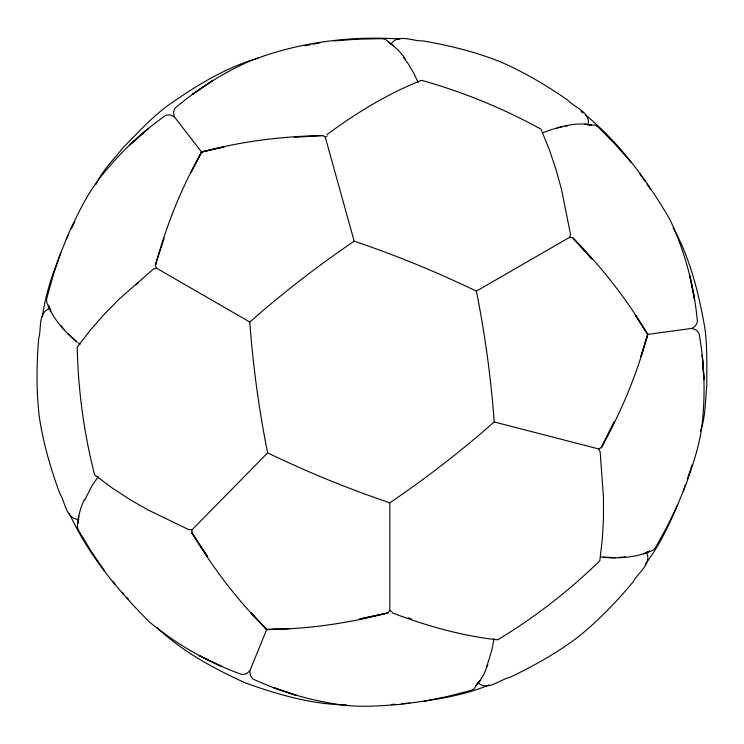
<?xml version="1.0" encoding="UTF-8"?>
<svg xmlns="http://www.w3.org/2000/svg" width="744" height="744" viewBox="0 0 744 744"><rect width="100%" height="100%" fill="white"/><g stroke="black" fill="none" stroke-linecap="round" stroke-linejoin="round"><path stroke-width="1.12" d="M267.626 452.845L192.101 529.756L191.831 532.76C212.849 567.83 237.652 600.659 266.733 629.461C307.653 629.284 348.359 623.23 387.922 612.935L389.828 610.601L389.828 502.805C426.266 478.076 461.141 451.059 494.202 421.96C490.994 378.045 485.041 334.326 476.374 291.155C436.728 271.969 395.901 255.266 354.172 241.186C317.734 265.924 282.859 292.941 249.798 322.031C253.007 365.955 258.959 409.665 267.626 452.845C307.272 472.031 348.099 488.724 389.828 502.805M78.715 516.141L78.111 522.893C78.38 514.764 80.882 506.952 84.286 499.605M42.464 316.832C46.249 286.97 58.255 258.875 69.601 231.245C79.022 211.343 88.657 191.282 102.83 174.263C120.984 151.767 142.337 131.837 165.94 115.18L170.181 114.911L174.273 116.743L201.801 152.278M78.362 520.391L77.209 526.687L78.39 530.081L91.112 551.127L104.188 570.332M493.997 638.65L491.998 649.633L487.664 663.592M587.983 125.057C591.257 112.353 574.377 107.499 567.672 100.087C546.077 85.095 523.255 71.601 499.057 61.268C474.542 51.68 448.809 45.328 422.899 40.892C412.911 41.478 397.463 33.117 390.907 44.482M476.374 291.155L569.727 237.252L570.471 234.109L561.525 189.395L555.768 168.683L549.109 149.116L540.962 129.149C503.186 108.373 463.094 91.977 421.588 80.343L419.997 80.864C386.694 94.404 355.855 113.237 326.997 134.552M690.888 468.348L691.79 465.112M156.407 262.121L155.375 265.32L156.445 268.138L249.798 322.031M164.182 238.015L155.375 265.32C166.247 225.906 181.359 187.627 201.671 152.102C241.149 141.314 281.985 136.254 322.859 135.585L325.323 137.324L354.172 241.186M60.878 252.569L53.419 274.583L46.788 298.26L46.556 301.841C52.443 318.144 64.133 331.247 77.19 342.352M683.122 491.431L685.364 484.828M687.224 479.322L690.581 469.418M96.106 184.27C102.356 170.246 114.037 159.235 123.458 147.266C137.37 133.278 150.623 118.547 166.423 106.597C194.575 86.583 224.967 67.788 258.233 58.051M84.816 499.903L91.856 486.027L98.124 476.783M488.985 684.973C461.233 696.616 430.906 700.271 401.295 704.261C379.356 706.056 357.167 707.739 335.339 703.973C306.788 699.453 278.833 691.009 252.616 678.863L250.263 675.32L249.798 670.865L266.817 629.257M486.223 667.098L487.301 664.466M487.878 664.634L484.325 673.329L480.271 680.332L475.974 685.577L480.271 680.332M700.392 431.353C705.749 416.956 705.135 400.923 706.8 385.783C706.67 366.057 707.535 346.248 704.633 326.663C698.57 292.662 690.06 257.954 673.134 227.701M66.328 239.233L68.857 233.997M71.377 228.771L74.912 221.442M677.672 504.767L667.573 525.701L655.715 547.231L653.362 549.956C637.748 557.461 620.226 558.623 603.124 557.405M477.555 683.615L473.965 688.916L470.738 690.516L446.921 696.607L424.136 701.155M645.132 564.408C663.713 540.246 674.994 511.444 686.386 483.433C693.613 462.638 700.792 441.573 702.596 419.495C705.414 390.73 704.14 361.547 698.96 333.126L696.124 329.964L691.92 328.392L647.382 334.465M135.919 284.915L138.421 282.664M249.798 670.865L246.348 673.72L242.181 674.594C208.72 662.653 177.239 644.992 149.832 622.328C117.803 590.438 88.155 554.661 69.248 513.351M325.323 137.324L327.183 135.938M691.92 328.392L695.547 325.77L697.444 321.957C694.236 286.57 685.01 251.677 669.916 219.471C647.261 180.773 620.226 143.49 585.426 114.874M643.476 553.917L649.624 551.062L647.327 552.104M494.202 421.96L598.567 448.911L601.31 447.656C620.961 412.232 636.948 374.734 647.289 335.516L640.909 356.581L647.894 334.4L635.227 314.889L647.606 334.437C626.987 299.079 601.403 266.854 572.703 237.736L569.727 237.252M542.981 132.646L552.439 129.261M50.155 308.425C37.516 311.941 41.748 328.988 38.679 338.501C36.493 364.7 36.214 391.204 39.367 417.338C43.329 443.359 50.685 468.822 59.808 493.477C65.305 501.828 65.788 519.386 78.901 519.386M156.445 268.138L153.348 269.068L119.096 299.172L104.039 314.507L90.424 330.057L77.209 347.095C78.101 390.2 83.951 433.12 94.618 474.886L111.916 487.766L129.196 499.103L147.814 509.854L188.874 529.691L192.101 529.756M553.49 128.991L562.948 126.545M557.024 127.866C568.211 124.853 580.078 122.481 591.573 125.169L584.886 124.071M305.049 45.803L310.75 44.668M313.029 44.212L319.864 42.845M346.406 704.94C311.736 704.466 277.428 694.487 244.943 682.732C213.537 668.363 182.057 651.446 156.993 627.499M565.756 126.164L567.635 125.913M625.416 556.884L618.413 557.451M334.149 40.901L357.315 39.181L381.904 38.679L385.429 39.358C392.748 45.207 400.244 50.964 405.341 59.027M391.316 704.475L394.794 704.215M401.741 703.703L409.851 703.099M294.224 137.277L322.859 135.585M277.131 629.033L266.733 629.461L250.895 612.591L266.612 629.731L289.844 628.513L279.437 628.94M600.799 556.865L612.991 557.554M610.824 557.591L615.604 557.712M589.09 124.778L595.479 125.234L598.474 127.233L615.66 144.81L630.986 162.276M399.863 39.004C349.076 35.554 295.126 42.761 247.836 61.947C221.517 73.889 196.881 89.587 174.849 108.28L173.529 112.316L174.273 116.743M392.181 612.824C425.689 625.639 460.443 635.534 496.155 639.673L497.829 639.747C534.713 617.427 568.955 590.903 599.794 560.771L602.296 539.354L603.477 518.726L603.477 497.224L600.129 451.748L598.567 448.911M389.828 610.601L391.986 611.438M408.186 617.697L411.423 618.952M393.809 45.942L388.266 42.036L390.312 43.505M581.055 111.479L582.803 112.837M68.057 333.833L76.669 341.44M78.371 342.882L80.073 344.323M477.871 682.518C487.227 691.706 499.875 679.514 509.649 677.412C533.429 666.206 556.521 653.195 577.577 637.403C598.13 620.961 616.506 601.859 633.302 581.631C637.785 572.694 652.748 563.496 646.192 552.132M70.038 335.553L71.564 337.097M572.703 237.736L591.945 259.014L574.954 240.228M113.014 581.724L115.311 584.347M122.211 592.205L123.746 593.954M126.805 597.441L128.34 599.19M403.667 57.846L407.731 63.082L413.32 72.373L418.193 82.426M61.064 325.621L63.965 329.359M639.812 173.668L645.048 181.35M647.01 184.233L650.275 189.032M49.355 307.598L48.453 305.254L50.843 311.597M614.163 422.006L601.31 447.656L614.163 422.006M201.485 151.869L190.929 172.589L201.671 152.102L224.195 146.828L201.485 151.869M145.117 131.204L129.791 144.829L148.177 128.666L145.117 131.204M195.57 92.117L192.352 94.442L212.598 80.687L195.57 92.117M387.922 612.935L359.873 618.971L387.922 612.935M296.372 695.352L273.188 687.503L296.372 695.352M221.452 666.354L199.42 655.706L221.452 666.354M207.613 556.717L191.831 532.76L207.613 556.717M690.544 279.028L689.846 275.819L694.645 299.823L690.544 279.028M702.596 359.147L702.187 355.204L703.991 379.607L702.596 359.147"/></g></svg>
